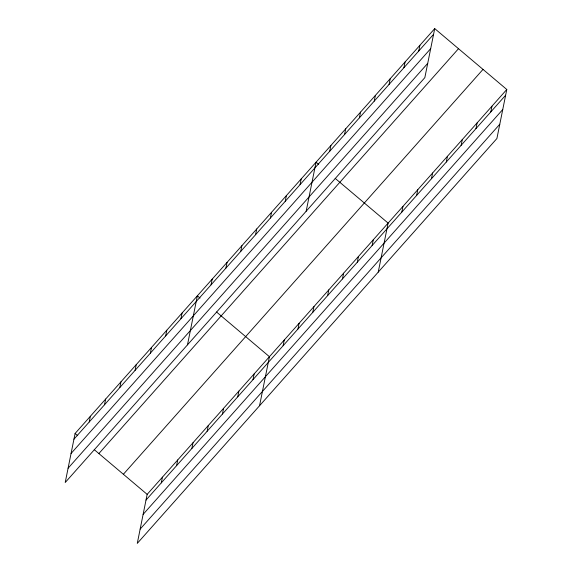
<?xml version="1.0" encoding="UTF-8"?>
<svg xmlns="http://www.w3.org/2000/svg" width="572" height="572" viewBox="0 0 572 572"><rect width="100%" height="100%" fill="white"/><g stroke="black" fill="none" stroke-linecap="round" stroke-linejoin="round"><path stroke-width="0.86" d="M434.727 28.6L75.096 433.469L65.208 482.511L424.839 77.642L434.727 28.6L506.792 89.489L496.904 138.531L137.273 543.4L147.161 494.358L506.792 89.489M89.225 421.986L90.376 416.259M104.512 404.783L105.663 399.056M119.791 387.573L120.949 381.846M135.078 370.37L136.229 364.643M150.364 353.16L151.516 347.433M165.644 335.95L166.802 330.23M180.931 318.747L182.082 313.02M187.48 344.852L197.369 295.81L200.014 298.048M161.29 482.882L162.441 477.155M211.047 284.842L212.205 279.115M176.576 465.672L177.728 459.945M225.883 268.139L227.041 262.412M191.856 448.469L193.014 442.742M240.719 251.437L241.877 245.71M207.143 431.259L208.294 425.532M255.555 234.734L256.706 229.007M222.429 414.049L223.58 408.322M270.392 218.032L271.543 212.312M237.709 396.846L238.867 391.119M285.228 201.337L286.379 195.61M252.996 379.636L254.154 373.909M300.057 184.634L301.215 178.907M259.545 405.748L269.433 356.706L216.531 311.997M306.163 211.247L316.051 162.205L318.69 164.436M283.119 345.731L284.27 340.004M329.729 151.23L330.888 145.502M297.948 329.029L299.106 323.302M344.566 134.534L345.717 128.807M312.784 312.326L313.942 306.606M359.402 117.832L360.553 112.105M327.62 295.631L328.778 289.904M374.231 101.13L375.389 95.402M342.456 278.929L343.608 273.202M389.067 84.427L390.226 78.7M357.293 262.226L358.444 256.499M403.903 67.732L405.062 62.005M372.122 245.524L373.28 239.797M418.74 51.03L419.891 45.302M378.228 272.136L388.116 223.101L335.206 178.392M401.794 212.126L402.953 206.399M416.631 195.424L417.782 189.697M431.467 178.721L432.618 172.994M446.303 162.019L447.454 156.299M461.132 145.324L462.29 139.597M475.968 128.621L477.127 122.894M490.805 111.919L491.963 106.192M73.938 439.196L433.576 34.327M71.057 453.489L430.695 48.62M68.089 468.218L427.72 63.349M98.877 453.56L458.508 48.691M123.38 474.267L483.011 69.398M146.003 500.085L505.641 95.217M143.122 514.378L502.759 109.509M140.154 529.107L499.785 124.238M75.096 433.469L77.735 435.7M94.251 449.656L147.161 494.358"/></g></svg>
